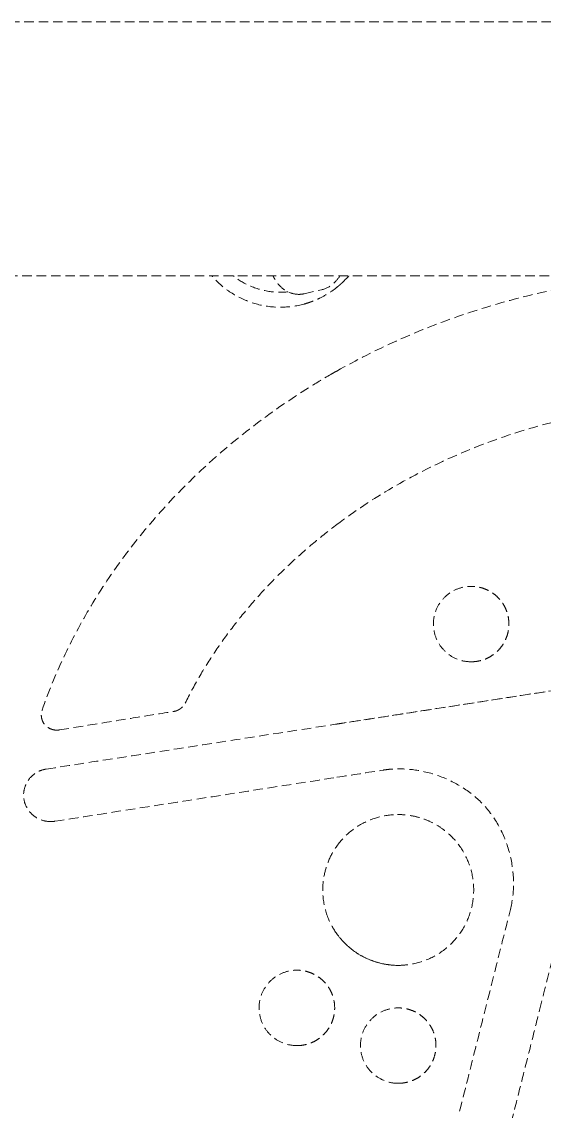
# Model space of a CAD drawing. Header units: millimetres. Extents: x -4194 to 3683, y -2760 to 1498.
# Drawn here: x 522.1 to 591.4, y 105.6 to 250 of the extents above; entities that cross this region are included whole.
import ezdxf

# ---------------------------------------------------------------- set-up
doc = ezdxf.new("R2010")
doc.units = ezdxf.units.MM
doc.linetypes.add('HIDDEN', pattern=[1.905, 1.27, -0.635])
doc.layers.add('DIKOM_ОБЪЕКТ', color=7, linetype='Continuous')

msp = doc.modelspace()

# ---------------------------------------------------------------- linework, layer by layer
at = {"layer": 'DIKOM_ОБЪЕКТ', "color": 7, "linetype": 'HIDDEN', "lineweight": 15, "extrusion": (1, -3.06162e-16, -2.22045e-16)}
for p, q in [((250.028, 250.039), (595.5, 250.039)), ((284.046, 216.339), (595.5, 216.339)), ((559.56, 213.974), (561.839, 214.494)), ((526.803, 156.107), (526.745, 156.107)), ((572.016, 144.909), (572.024, 144.909)), ((525.972, 143.982), (525.936, 143.982)), ((572.022, 124.909), (572.013, 124.909))]:
    msp.add_line(p, q, dxfattribs=at)
at = {"layer": 'DIKOM_ОБЪЕКТ', "color": 7, "linetype": 'HIDDEN', "lineweight": 15}
for points, knots in [([(559.533, 212.611), (558.53, 212.338), (557.483, 212.195), (555.41, 212.184), (554.367, 212.314), (552.366, 212.833), (551.392, 213.227), (549.591, 214.241), (548.75, 214.871), (547.764, 215.83), (547.529, 216.08), (547.305, 216.339)], [0, 0, 0, 0, 3.1183506, 3.1183506, 6.2186914, 6.2186914, 9.3192408, 9.3192408, 12.4197877, 12.4197877, 13.4452581, 13.4452581, 13.4452581, 13.4452581]), ([(557.398, 214.226), (556.615, 214.147), (555.819, 214.159), (554.106, 214.39), (553.179, 214.653), (551.55, 215.376), (550.82, 215.818), (550.161, 216.339)], [14.6642715, 14.6642715, 14.6642715, 14.6642715, 17.0169392, 17.0169392, 19.8498805, 19.8498805, 22.3659896, 22.3659896, 22.3659896, 22.3659896]), ([(558.748, 213.894), (558.328, 213.905), (557.907, 214.002), (557.151, 214.329), (556.809, 214.562), (556.179, 215.138), (555.903, 215.497), (555.581, 216.029), (555.498, 216.182), (555.419, 216.339)], [0, 0, 0, 0, 1.510889, 1.510889, 3.0394082, 3.0394082, 4.8469439, 4.8469439, 5.5457158, 5.5457158, 5.5457158, 5.5457158]), ([(565.398, 216.273), (564.713, 215.492), (563.918, 214.795), (562.592, 213.907), (562.107, 213.63), (561.607, 213.387)], [0, 0, 0, 0, 3.1183294, 3.1183294, 4.7863902, 4.7863902, 4.7863902, 4.7863902]), ([(564.28, 216.339), (564.027, 215.948), (563.731, 215.592), (562.952, 214.922), (562.421, 214.626), (561.839, 214.494)], [22.3813069, 22.3813069, 22.3813069, 22.3813069, 24.2411754, 24.2411754, 26.413084, 26.413084, 26.413084, 26.413084]), ([(563.869, 203.727), (566.426, 205.171), (569.053, 206.498), (574.403, 208.905), (577.129, 209.989), (582.714, 211.934), (585.579, 212.792), (591.406, 214.27), (594.375, 214.889), (598.919, 215.634), (600.482, 215.854), (602.049, 216.039)], [0, 0, 0, 0, 8.8141177, 8.8141177, 17.603297, 17.603297, 26.5594729, 26.5594729, 35.6402428, 35.6402428, 40.3739941, 40.3739941, 40.3739941, 40.3739941]), ([(563.916, 214.858), (563.987, 214.909), (564.044, 214.956), (564.141, 215.037), (564.192, 215.08), (564.256, 215.135), (564.289, 215.164), (564.303, 215.177), (564.313, 215.185), (564.316, 215.189), (564.416, 215.277), (564.493, 215.347), (564.585, 215.433), (564.611, 215.458), (564.645, 215.49), (564.661, 215.505), (564.677, 215.52), (564.684, 215.527), (564.687, 215.53), (564.689, 215.532), (564.689, 215.532), (564.942, 215.775), (565.178, 216.022), (565.398, 216.273)], [0, 0, 0, 0, 0.125, 0.125, 0.1875, 0.21875, 0.234375, 0.2421875, 0.2421875, 0.25, 0.25, 0.375, 0.375, 0.4375, 0.4375, 0.46875, 0.484375, 0.4921875, 0.4960938, 0.4960938, 0.5, 0.5, 1, 1, 1, 1]), ([(559.533, 212.611), (559.758, 212.672), (559.982, 212.74), (560.337, 212.86), (560.536, 212.93), (560.765, 213.019), (560.879, 213.065), (560.936, 213.088), (560.965, 213.1), (560.977, 213.105), (560.985, 213.108), (560.991, 213.111), (561.132, 213.169), (561.332, 213.255), (561.592, 213.38), (561.599, 213.384), (561.607, 213.387)], [0.817821297, 0.817821297, 0.817821297, 0.817821297, 0.84375, 0.84375, 0.859375, 0.8671875, 0.87109375, 0.873046875, 0.874023438, 0.874511719, 0.874511719, 0.875, 0.875, 0.90625, 0.90625, 0.907147575, 0.907147575, 0.907147575, 0.907147575]), ([(524.795, 158.752), (525.627, 161.131), (526.584, 163.468), (528.749, 168.081), (529.963, 170.36), (532.64, 174.836), (534.11, 177.034), (537.283, 181.306), (538.991, 183.384), (542.636, 187.415), (544.582, 189.37), (548.692, 193.14), (550.866, 194.953), (555.4, 198.398), (557.766, 200.029), (561.212, 202.181), (562.237, 202.794), (563.273, 203.388)], [0, 0, 0, 0, 7.5771429, 7.5771429, 15.3336527, 15.3336527, 23.2799494, 23.2799494, 31.3623492, 31.3623492, 39.6460055, 39.6460055, 48.1433844, 48.1433844, 56.7583951, 56.7583951, 60.3419262, 60.3419262, 60.3419262, 60.3419262]), ([(563.88, 183.37), (566.198, 185.112), (571.086, 188.377), (579.38, 192.609), (588.229, 195.909), (597.368, 198.207), (603.383, 199.068), (606.372, 199.346)], [0, 0, 0, 0, 0.2, 0.4, 0.6, 0.8, 0.996755, 0.996755, 0.996755, 0.996755]), ([(581.684, 165.169), (581.149, 165.169), (580.608, 165.259), (579.593, 165.596), (579.107, 165.85), (578.26, 166.488), (577.885, 166.875), (577.274, 167.745), (577.037, 168.243), (576.739, 169.261), (576.669, 169.793), (576.701, 170.851), (576.805, 171.388), (577.17, 172.393), (577.441, 172.872), (578.104, 173.699), (578.499, 174.061), (579.385, 174.645), (579.89, 174.868), (580.825, 175.112), (581.256, 175.169), (581.684, 175.169)], [0, 0, 0, 0, 1.6044174, 1.6044174, 3.2082985, 3.2082985, 4.7865682, 4.7865682, 6.3976773, 6.3976773, 7.9697374, 7.9697374, 9.5704264, 9.5704264, 11.178869, 11.178869, 12.7492374, 12.7492374, 14.363092, 14.363092, 15.6473255, 15.6473255, 15.6473255, 15.6473255]), ([(563.686, 156.88), (563.712, 156.885), (563.739, 156.889), (563.948, 156.921), (564.132, 156.95), (565.292, 157.13), (566.27, 157.281), (569.855, 157.837), (572.462, 158.241), (582.895, 159.859), (590.724, 161.073), (601.162, 162.694), (606.381, 163.504), (606.38, 163.504)], [0.3874814, 0.3874814, 0.3874814, 0.3874814, 0.4678396, 0.4678396, 1.024597, 1.024597, 3.993972, 3.993972, 11.9123391, 11.9123391, 35.679313, 35.679313, 43.601323, 43.601323, 43.601323, 43.601323]), ([(563.869, 156.909), (567.161, 157.419), (570.454, 157.93), (583.626, 159.973), (593.509, 161.505), (604.043, 163.141), (604.695, 163.243), (605.592, 163.382), (605.836, 163.42), (606.172, 163.472), (606.264, 163.486), (606.36, 163.501), (606.364, 163.502), (606.371, 163.503), (606.374, 163.503), (606.378, 163.504), (606.379, 163.504), (606.385, 163.505), (606.38, 163.504), (606.38, 163.504), (606.38, 163.504), (606.38, 163.504), (606.38, 163.504), (606.38, 163.504), (606.38, 163.504), (606.38, 163.504)], [0, 0, 0, 0, 10.0000795, 10.0000795, 40.0022256, 40.0022256, 41.9817858, 41.9817858, 42.7241206, 42.7241206, 43.0024962, 43.0024962, 43.0155451, 43.0155451, 43.0233576, 43.0233576, 43.0272638, 43.0272638, 43.0428895, 43.0428895, 43.043866, 43.043866, 43.0441102, 43.0441102, 43.0442323, 43.0442323, 43.0442323, 43.0442323]), ([(526.744, 156.107), (526.531, 156.107), (526.315, 156.142), (525.896, 156.273), (525.688, 156.374), (525.317, 156.638), (525.15, 156.807), (524.917, 157.164), (524.834, 157.347), (524.719, 157.74), (524.69, 157.956), (524.697, 158.366), (524.73, 158.565), (524.795, 158.752)], [0, 0, 0, 0, 0.6419664, 0.6419664, 1.3220757, 1.3220757, 2.0118373, 2.0118373, 2.6011255, 2.6011255, 3.2404407, 3.2404407, 3.832063, 3.832063, 3.832063, 3.832063]), ([(525.333, 150.939), (528.564, 151.44), (531.809, 151.942), (539.584, 153.147), (544.127, 153.851), (553.669, 155.329), (558.676, 156.104), (563.686, 156.88)], [0, 0, 0, 0, 10.0021526, 10.0021526, 23.8922746, 23.8922746, 39.1107081, 39.1107081, 39.1107081, 39.1107081]), ([(563.755, 156.891), (563.752, 156.891), (563.73, 156.887), (563.707, 156.884), (563.686, 156.88)], [0.62583525, 0.62583525, 0.62583525, 0.62583525, 0.66574837, 1, 1, 1, 1]), ([(525.911, 143.981), (525.54, 143.981), (525.165, 144.042), (524.44, 144.272), (524.082, 144.452), (523.462, 144.911), (523.192, 145.194), (522.762, 145.814), (522.593, 146.159), (522.374, 146.884), (522.328, 147.274), (522.368, 148.001), (522.44, 148.348), (522.686, 149.027), (522.872, 149.364), (523.335, 149.944), (523.615, 150.194), (524.227, 150.593), (524.565, 150.748), (525.053, 150.886), (525.192, 150.917), (525.333, 150.939)], [0, 0, 0, 0, 1.1233951, 1.1233951, 2.3026174, 2.3026174, 3.4501554, 3.4501554, 4.5765239, 4.5765239, 5.7217018, 5.7217018, 6.7607413, 6.7607413, 7.8900999, 7.8900999, 8.9945002, 8.9945002, 10.0954228, 10.0954228, 10.5268353, 10.5268353, 10.5268353, 10.5268353]), ([(570.041, 150.81), (570.218, 150.837), (570.584, 150.886), (571.157, 150.94), (571.679, 150.965), (572.01, 150.969), (572.135, 150.969)], [-0.000000002, -0.000000002, -0.000000002, -0.000000002, 0.018337845, 0.03788125, 0.058929085, 0.071691018, 0.071691018, 0.071691018, 0.071691018]), ([(586.885, 132.319), (587.151, 133.376), (587.285, 134.471), (587.315, 136.689), (587.205, 137.824), (586.74, 140.101), (586.368, 141.254), (585.374, 143.44), (584.742, 144.487), (583.269, 146.328), (582.425, 147.139), (580.611, 148.505), (579.635, 149.078), (577.542, 150.03), (576.406, 150.402), (574.228, 150.856), (573.179, 150.969), (572.135, 150.969)], [0, 0, 0, 0, 3.2676542, 3.2676542, 6.6519263, 6.6519263, 10.240072, 10.240072, 13.8549572, 13.8549572, 17.3122216, 17.3122216, 20.668502, 20.668502, 24.2126416, 24.2126416, 27.3456518, 27.3456518, 27.3456518, 27.3456518]), ([(563.869, 140.722), (564.424, 141.497), (565.098, 142.198), (566.595, 143.373), (567.435, 143.857), (569.19, 144.549), (570.118, 144.772), (571.447, 144.901), (571.846, 144.916), (572.244, 144.907)], [0, 0, 0, 0, 2.8609611, 2.8609611, 5.7107035, 5.7107035, 8.5218223, 8.5218223, 9.7164984, 9.7164984, 9.7164984, 9.7164984]), ([(572.022, 124.909), (572.117, 124.909), (572.674, 124.918), (574.153, 125.067), (576.411, 125.773), (578.772, 127.357), (580.601, 129.514), (581.751, 132.09), (582.155, 134.921), (581.75, 137.722), (580.606, 140.301), (579.071, 142.105), (577.601, 143.25), (576.387, 143.946), (575.093, 144.46), (573.733, 144.793), (572.692, 144.901), (572.121, 144.909), (572.024, 144.909)], [0.18874065, 0.18874065, 0.18874065, 0.18874065, 0.19444444, 0.22222222, 0.27777778, 0.33333333, 0.38888889, 0.44444444, 0.5, 0.55555556, 0.61111111, 0.66666667, 0.69444444, 0.72222222, 0.75, 0.77777778, 0.80555556, 0.81125649, 0.81125649, 0.81125649, 0.81125649]), ([(562.759, 131.099), (562.402, 131.973), (562.166, 132.906), (561.962, 134.788), (561.998, 135.757), (562.294, 137.384), (562.492, 138.068), (562.759, 138.72)], [0, 0, 0, 0, 2.8312199, 2.8312199, 5.680965, 5.680965, 7.7932369, 7.7932369, 7.7932369, 7.7932369]), ([(580.153, 105.569), (580.968, 108.802), (581.781, 112.034), (584.025, 120.951), (585.454, 126.635), (586.885, 132.319)], [0, 0, 0, 0, 10.0000004, 10.0000004, 27.5843488, 27.5843488, 27.5843488, 27.5843488]), ([(572.241, 124.912), (571.298, 124.89), (570.344, 125.008), (568.519, 125.493), (567.631, 125.868), (566.018, 126.847), (565.276, 127.457), (564.363, 128.45), (564.106, 128.766), (563.869, 129.097)], [0, 0, 0, 0, 2.8302756, 2.8302756, 5.6663895, 5.6663895, 8.4922886, 8.4922886, 9.7123062, 9.7123062, 9.7123062, 9.7123062]), ([(563.88, 129.097), (564.159, 128.707), (564.759, 127.988), (565.785, 127.049), (566.943, 126.254), (568.202, 125.631), (569.536, 125.193), (570.823, 124.957), (571.652, 124.91), (572.018, 124.909)], [0, 0, 0, 0, 0.02777778, 0.05555556, 0.08333333, 0.11111111, 0.13888889, 0.16666667, 0.18865486, 0.18865486, 0.18865486, 0.18865486]), ([(558.573, 114.269), (558.036, 114.269), (557.493, 114.36), (556.474, 114.698), (555.986, 114.953), (555.136, 115.594), (554.76, 115.983), (554.15, 116.856), (553.913, 117.355), (553.617, 118.374), (553.549, 118.906), (553.583, 119.961), (553.688, 120.496), (554.054, 121.497), (554.324, 121.975), (554.987, 122.799), (555.382, 123.16), (556.268, 123.744), (556.774, 123.967), (557.711, 124.212), (558.143, 124.269), (558.573, 124.269)], [0, 0, 0, 0, 1.6122117, 1.6122117, 3.2235654, 3.2235654, 4.808186, 4.808186, 6.4219095, 6.4219095, 7.9924262, 7.9924262, 9.5876555, 9.5876555, 11.1915331, 11.1915331, 12.7609648, 12.7609648, 14.3786257, 14.3786257, 15.668423, 15.668423, 15.668423, 15.668423]), ([(572.012, 109.269), (571.477, 109.269), (570.936, 109.359), (569.921, 109.696), (569.434, 109.95), (568.587, 110.588), (568.212, 110.975), (567.601, 111.846), (567.364, 112.343), (567.066, 113.362), (566.996, 113.894), (567.028, 114.951), (567.132, 115.488), (567.498, 116.493), (567.768, 116.973), (568.431, 117.799), (568.827, 118.161), (569.713, 118.745), (570.218, 118.968), (571.152, 119.212), (571.584, 119.269), (572.012, 119.269)], [0, 0, 0, 0, 1.6049905, 1.6049905, 3.2093911, 3.2093911, 4.7880469, 4.7880469, 6.3992893, 6.3992893, 7.9712548, 7.9712548, 9.5716331, 9.5716331, 11.1798108, 11.1798108, 12.750111, 12.750111, 14.3641694, 14.3641694, 15.6486915, 15.6486915, 15.6486915, 15.6486915])]:
    msp.add_open_spline(points, degree=3, knots=knots, dxfattribs=at)
for points in [[(565.398, 216.273), (565.418, 216.295), (565.437, 216.317), (565.456, 216.339)], [(559.56, 213.974), (559.296, 213.914), (559.021, 213.886), (558.748, 213.894)], [(563.273, 203.388), (563.471, 203.502), (563.67, 203.615), (563.869, 203.727)], [(543.77, 159.689), (544.351, 160.861), (545.588, 163.158), (547.668, 166.485), (549.949, 169.672), (552.417, 172.718), (555.052, 175.615), (557.844, 178.361), (560.784, 180.956), (562.833, 182.582), (563.88, 183.37)], [(581.684, 175.169), (581.686, 175.169), (581.688, 175.169), (581.69, 175.169)], [(581.687, 175.169), (581.687, 175.169), (581.687, 175.169), (581.687, 175.169)], [(581.69, 165.169), (581.962, 165.169), (582.483, 165.214), (583.25, 165.398), (583.989, 165.704), (584.662, 166.122), (585.259, 166.638), (585.769, 167.239), (586.178, 167.913), (586.475, 168.65), (586.653, 169.415), (586.711, 170.198), (586.643, 170.984), (586.456, 171.749), (586.153, 172.474), (585.741, 173.136), (585.23, 173.729), (584.635, 174.237), (583.968, 174.646), (583.238, 174.946), (582.477, 175.126), (581.96, 175.169), (581.69, 175.169)], [(581.69, 165.169), (581.688, 165.169), (581.686, 165.169), (581.684, 165.169)], [(581.687, 165.169), (581.687, 165.169), (581.687, 165.169), (581.687, 165.169)], [(542.29, 158.589), (542.393, 158.606), (542.588, 158.657), (542.875, 158.782), (543.15, 158.956), (543.4, 159.17), (543.61, 159.412), (543.722, 159.591), (543.77, 159.689)], [(527.09, 156.129), (528.768, 156.401), (532.132, 156.946), (537.2, 157.766), (540.591, 158.315), (542.29, 158.589)], [(526.744, 156.107), (526.745, 156.107), (526.745, 156.107), (526.745, 156.107)], [(526.771, 156.107), (526.772, 156.107), (526.773, 156.107), (526.774, 156.107)], [(526.803, 156.107), (526.899, 156.107), (526.994, 156.114), (527.09, 156.129)], [(590.76, 118.989), (591.696, 122.706), (593.572, 130.171), (596.411, 141.461), (598.321, 149.05), (599.28, 152.859)], [(563.88, 149.849), (565.937, 150.169), (567.993, 150.489), (570.05, 150.81)], [(570.05, 150.81), (570.048, 150.81), (570.045, 150.81), (570.043, 150.81)], [(570.05, 150.81), (570.745, 150.918), (571.439, 150.969), (572.135, 150.969)], [(526.47, 144.019), (530.562, 144.653), (538.798, 145.944), (551.284, 147.888), (559.674, 149.194), (563.88, 149.849)], [(572.02, 144.909), (571.989, 144.909), (571.959, 144.909), (571.928, 144.909)], [(525.911, 143.981), (525.912, 143.981), (525.913, 143.981), (525.914, 143.981)], [(525.972, 143.982), (526.139, 143.982), (526.303, 143.994), (526.47, 144.019)], [(562.759, 138.72), (563.048, 139.426), (563.424, 140.102), (563.869, 140.722)], [(563.875, 140.714), (563.875, 140.714), (563.875, 140.714), (563.875, 140.714)], [(563.869, 129.097), (563.424, 129.717), (563.048, 130.393), (562.759, 131.099)], [(558.573, 124.269), (558.579, 124.269), (558.584, 124.269), (558.59, 124.269)], [(558.582, 124.269), (558.582, 124.269), (558.581, 124.269), (558.581, 124.269)], [(558.59, 114.269), (558.859, 114.269), (559.375, 114.313), (560.136, 114.494), (560.868, 114.794), (561.537, 115.204), (562.129, 115.709), (562.641, 116.301), (563.06, 116.976), (563.367, 117.719), (563.556, 118.519), (563.612, 119.341), (563.534, 120.138), (563.337, 120.908), (563.027, 121.623), (562.614, 122.273), (562.102, 122.856), (561.509, 123.355), (560.847, 123.756), (560.125, 124.049), (559.37, 124.227), (558.858, 124.269), (558.59, 124.269)], [(572.013, 124.91), (572.089, 124.91), (572.165, 124.911), (572.241, 124.912)], [(572.012, 119.269), (572.015, 119.269), (572.017, 119.269), (572.02, 119.269)], [(572.016, 119.269), (572.016, 119.269), (572.016, 119.269), (572.016, 119.269)], [(572.02, 109.269), (572.292, 109.269), (572.813, 109.314), (573.58, 109.498), (574.319, 109.804), (574.992, 110.222), (575.589, 110.738), (576.099, 111.339), (576.508, 112.014), (576.805, 112.75), (576.983, 113.515), (577.041, 114.298), (576.973, 115.084), (576.786, 115.849), (576.483, 116.574), (576.071, 117.236), (575.56, 117.828), (574.965, 118.337), (574.298, 118.746), (573.568, 119.046), (572.807, 119.226), (572.29, 119.269), (572.02, 119.269)], [(586.97, 103.969), (587.386, 105.62), (588.224, 108.932), (589.487, 113.939), (590.335, 117.302), (590.76, 118.989)], [(558.59, 114.269), (558.584, 114.269), (558.579, 114.269), (558.573, 114.269)], [(558.581, 114.269), (558.582, 114.269), (558.582, 114.269), (558.582, 114.269)], [(572.02, 109.269), (572.017, 109.269), (572.015, 109.269), (572.012, 109.269)], [(572.016, 109.269), (572.016, 109.269), (572.016, 109.269), (572.016, 109.269)]]:
    msp.add_open_spline(points, degree=3, dxfattribs=at)
msp.add_rational_spline([(563.686, 156.88), (563.686, 156.88), (563.686, 156.88), (563.686, 156.88)], [1.17160179346, 1.17070650597, 1.16981472168, 1.16892644058], degree=3, dxfattribs=at)

doc.saveas('drawing.dxf')
